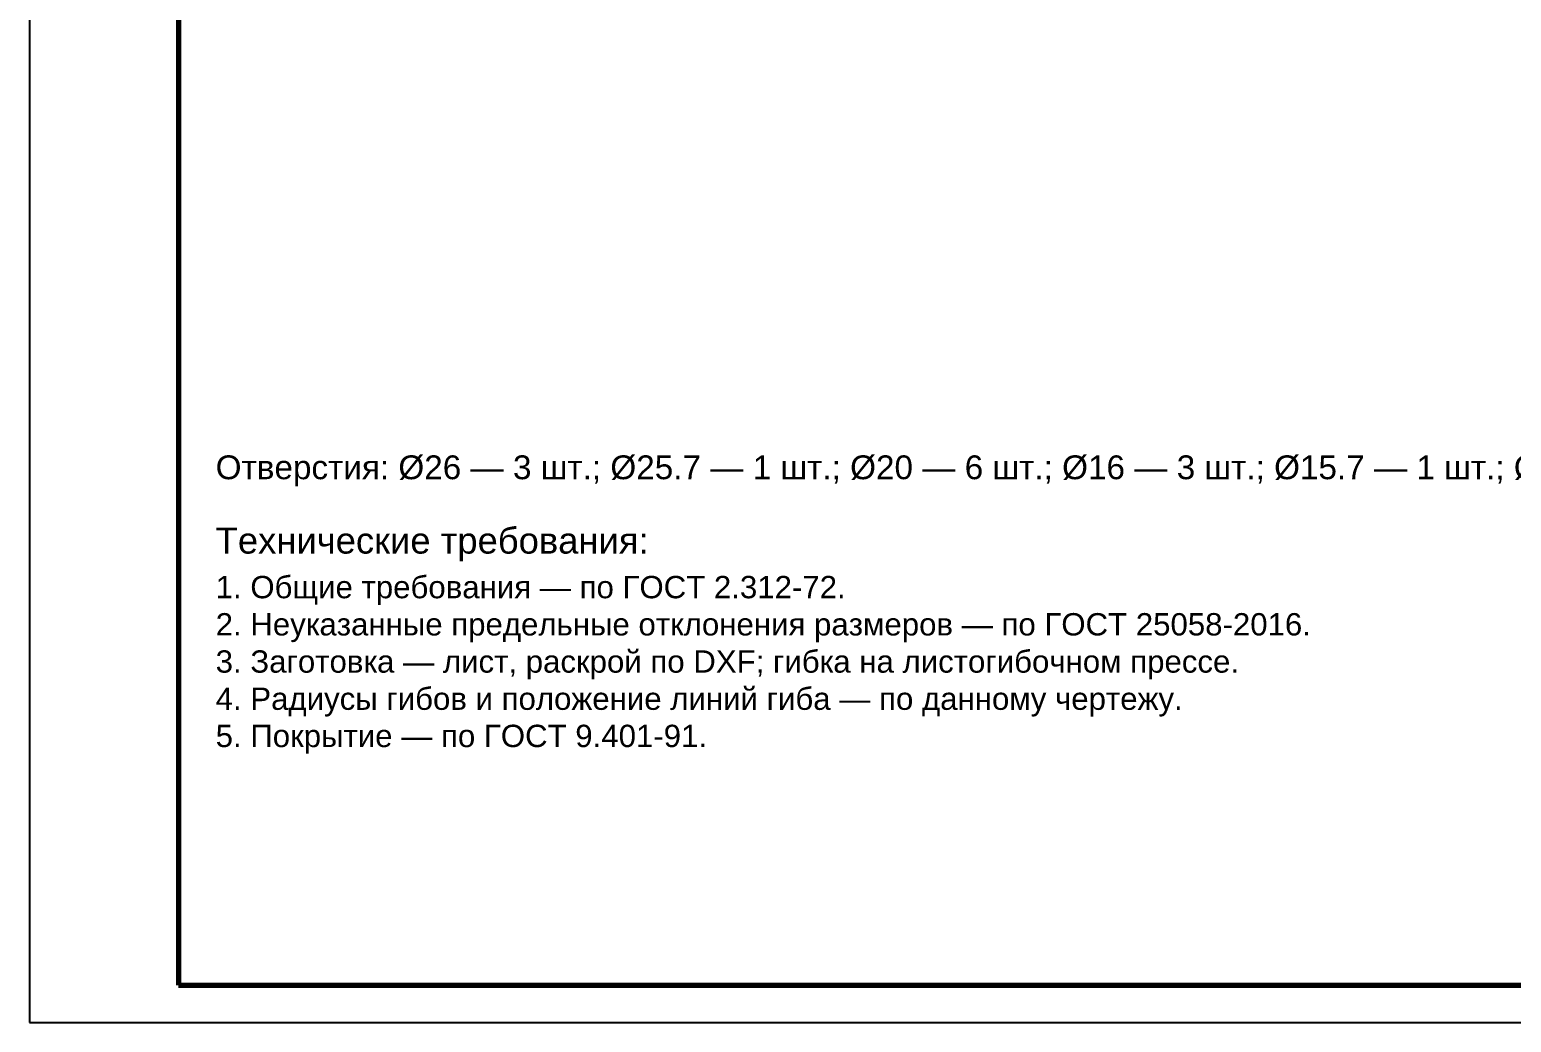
# Model space of a CAD drawing. Header units: millimetres. Extents: x 0 to 420, y 0 to 297.
# Drawn here: x 0 to 199.1, y 0 to 133.4 of the extents above; entities that cross this region are included whole.
import ezdxf

# ---------------------------------------------------------------- set-up
doc = ezdxf.new("R2010")
doc.units = ezdxf.units.MM
doc.styles.add('GOST', font='Arial')

msp = doc.modelspace()

# ---------------------------------------------------------------- linework, layer by layer
at = {"color": 7, "lineweight": 25}
msp.add_lwpolyline([(0, 0), (420, 0), (420, 297), (0, 297)], close=True, dxfattribs=at)
at = {"color": 7, "lineweight": 70}
msp.add_lwpolyline([(20, 5), (415, 5), (415, 292), (20, 292)], close=True, dxfattribs=at)

# ---------------------------------------------------------------- texts
at = {"color": 6, "style": 'GOST'}
msp.add_text('Отверстия: Ø26 — 3 шт.; Ø25.7 — 1 шт.; Ø20 — 6 шт.; Ø16 — 3 шт.; Ø15.7 — 1 шт.; Ø7 — 9 шт.', height=3.2, dxfattribs=at).set_placement((25, 73))
at = {"color": 3, "style": 'GOST'}
for s, height, p in [('Технические требования:', 3.5, (25, 63)), ('1. Общие требования — по ГОСТ 2.312-72.', 3, (25, 57)), ('2. Неуказанные предельные отклонения размеров — по ГОСТ 25058-2016.', 3, (25, 52)), ('3. Заготовка — лист, раскрой по DXF; гибка на листогибочном прессе.', 3, (25, 47)), ('4. Радиусы гибов и положение линий гиба — по данному чертежу.', 3, (25, 42)), ('5. Покрытие — по ГОСТ 9.401-91.', 3, (25, 37))]:
    msp.add_text(s, height=height, dxfattribs=at).set_placement(p)

doc.saveas('drawing.dxf')
